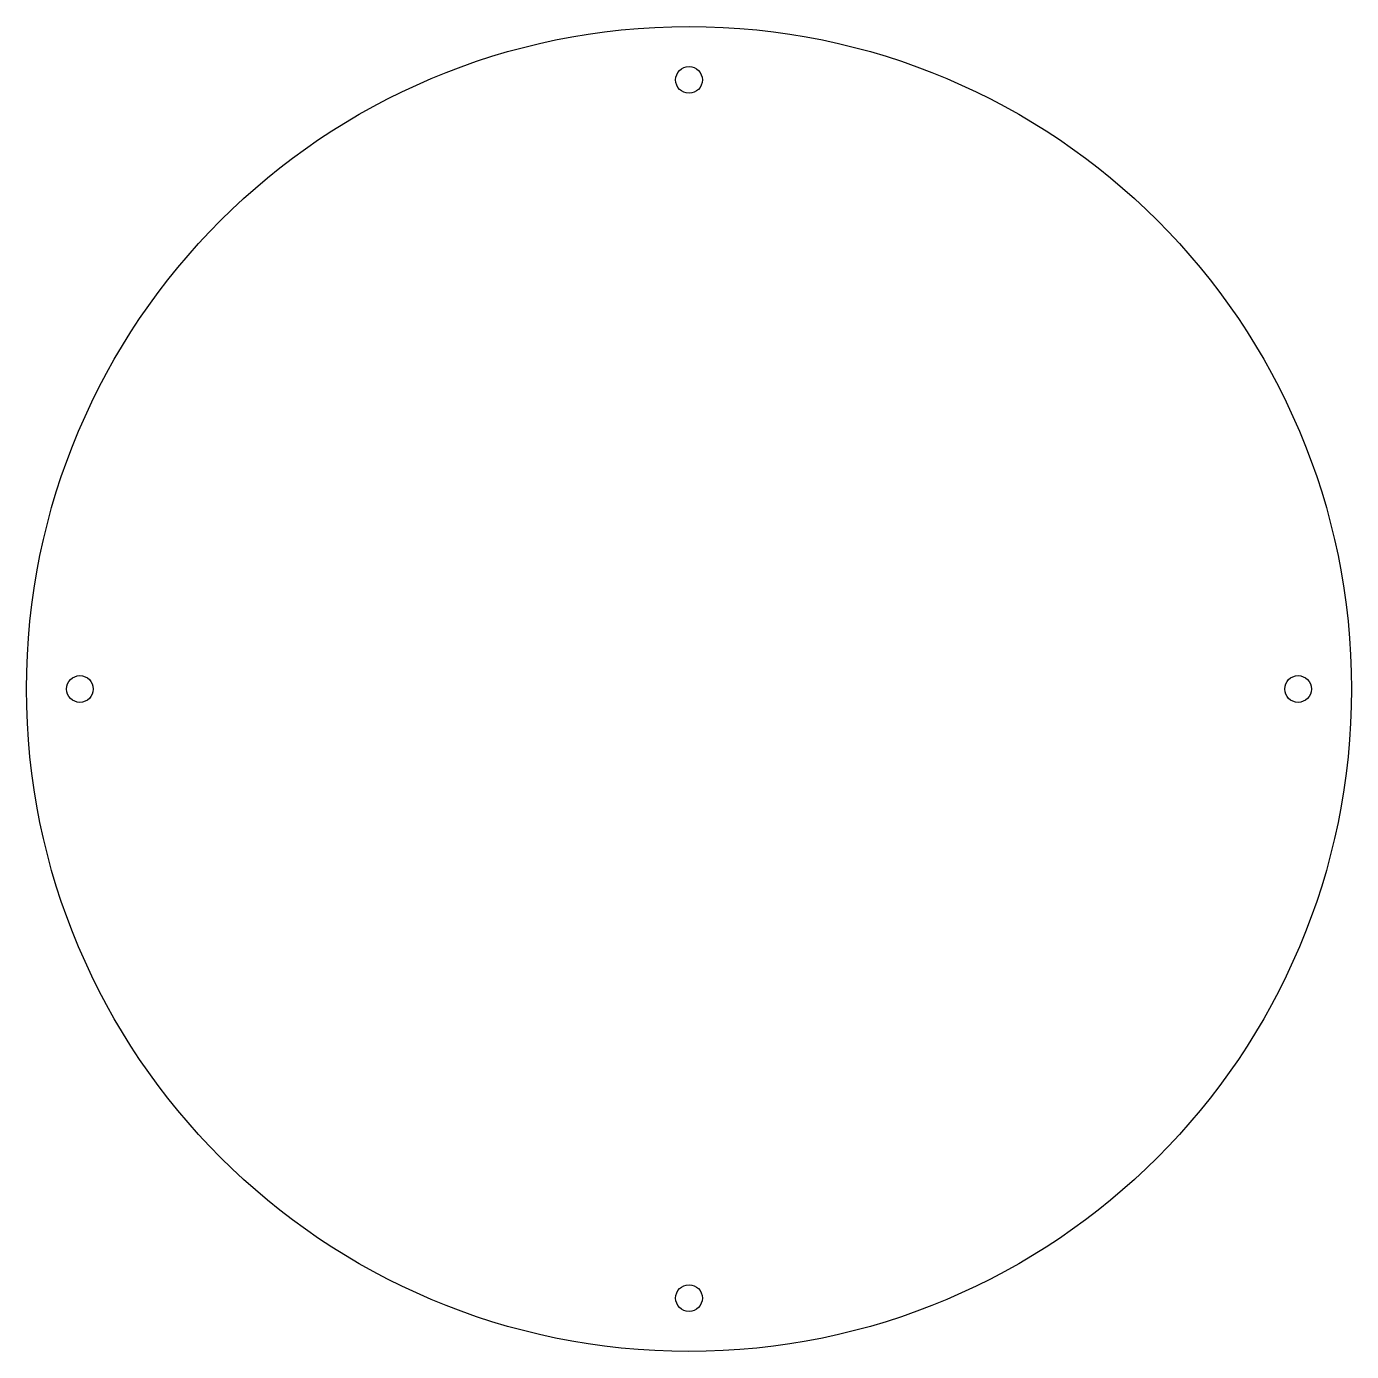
# Model space of a CAD drawing. Header units: inches. Extents: x -15.5 to 15.5, y -15.5 to 15.5.
import ezdxf

# ---------------------------------------------------------------- set-up
doc = ezdxf.new("R2010")
doc.units = ezdxf.units.IN
doc.header["$MEASUREMENT"] = 0

msp = doc.modelspace()

# ---------------------------------------------------------------- linework, layer by layer
for centre, radius in [((0, 0), 15.5), ((0, 14.25), 0.312), ((-14.25, 0), 0.312), ((14.25, 0), 0.312), ((0, -14.25), 0.312)]:
    msp.add_circle(centre, radius)

doc.saveas('drawing.dxf')
